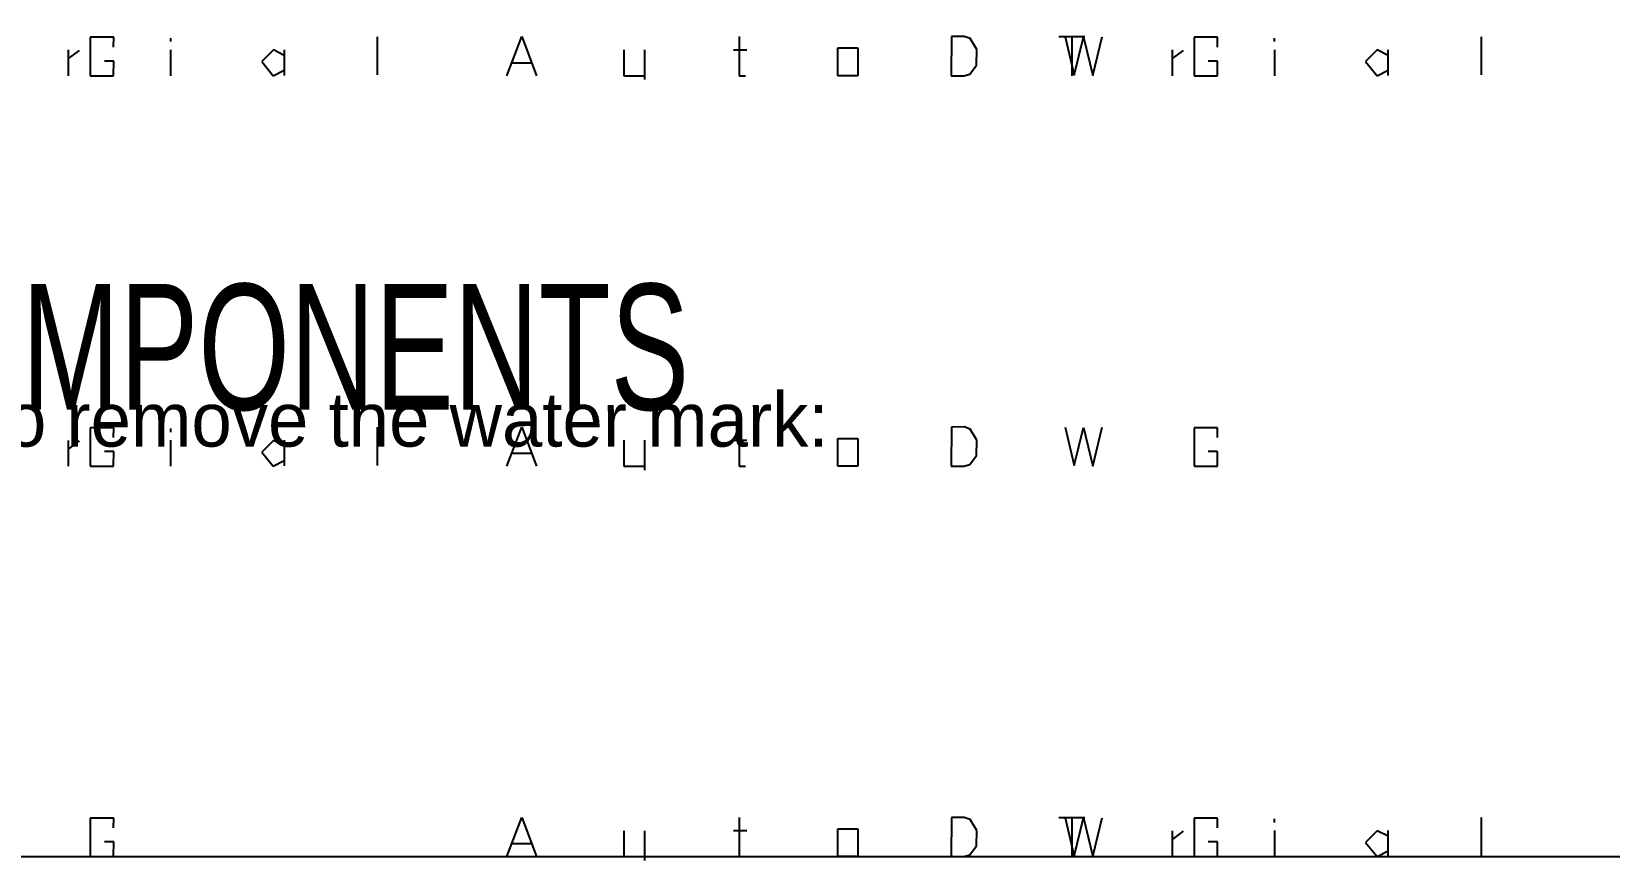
# Model space of a CAD drawing. Extents: x 0 to 595, y -1 to 841.
# Drawn here: x 305.9 to 475.9, y -0.6 to 88.7 of the extents above; entities that cross this region are included whole.
import ezdxf

# ---------------------------------------------------------------- set-up
doc = ezdxf.new("R2010")
doc.units = 0
doc.header["$MEASUREMENT"] = 0
doc.header["$XCLIPFRAME"] = 2
for name, color, linetype in [('at_Entity', 7, 'Continuous'), ('at_Rect', 7, 'Continuous'), ('at_Solid', 7, 'Continuous'), ('at_Text', 7, 'Continuous')]:
    doc.layers.add(name, color=color, linetype=linetype)
picture_1 = doc.add_image_def('image1.jpg', size_in_pixel=(1446, 2048))

msp = doc.modelspace()

# ---------------------------------------------------------------- linework, layer by layer
at = {"color": 28}
for p, q in [((314.76, 88.11), (312.22, 88.11)), ((312.22, 88.11), (312.22, 83.96)), ((314.73, 87.04), (314.76, 88.11)), ((314.76, 85.54), (313.75, 85.54)), ((314.73, 83.96), (314.76, 85.54)), ((312.22, 83.96), (314.73, 83.96)), ((357.09, -0.19), (358.69, 4.02)), ((358.69, 4.02), (360.3, -0.19)), ((382.12, 4.02), (382.12, -0.19)), ((404.98, 4.02), (404.96, -0.19)), ((406.36, 4.03), (404.98, 4.02)), ((406.98, 3.8), (406.36, 4.03)), ((407.72, 2.63), (406.98, 3.8)), ((417.22, 3.99), (418.21, -0.14)), ((418.21, -0.14), (419.21, 3.97)), ((419.21, 3.97), (420.21, -0.19)), ((420.21, -0.19), (421.21, 3.99)), ((433.65, 3.95), (431.11, 3.95)), ((431.11, 3.95), (431.11, -0.19)), ((433.62, 2.89), (433.65, 3.95)), ((369.71, 2.59), (369.71, -0.19)), ((371.92, 2.59), (371.92, -0.61)), ((381.51, 2.61), (382.93, 2.61)), ((392.74, 2.79), (394.91, 2.79)), ((392.74, -0.19), (392.74, 2.79)), ((394.91, 2.79), (394.91, -0.19)), ((407.69, 0.95), (407.72, 2.63)), ((357.68, 1.21), (359.69, 1.21)), ((406.97, -0.02), (407.69, 0.95)), ((433.65, 1.39), (432.64, 1.39)), ((433.62, -0.19), (433.65, 1.39)), ((369.71, -0.19), (371.92, -0.19)), ((382.12, -0.19), (382.79, -0.19)), ((394.91, -0.19), (392.74, -0.19)), ((404.96, -0.19), (406.33, -0.19)), ((406.33, -0.19), (406.97, -0.02)), ((431.11, -0.19), (433.62, -0.19))]:
    msp.add_line(p, q, dxfattribs=at)
at = {"layer": 'at_Entity', "color": 28}
for p, q in [((416.56, 88.17), (419.34, 88.17)), ((417.94, 88.17), (417.94, 83.96)), ((428.75, 86.74), (428.75, 83.96)), ((428.78, 85.81), (429.96, 86.69)), ((439.78, 86.75), (439.78, 83.96)), ((439.79, 87.64), (439.79, 88.01)), ((450.85, 86.74), (449.59, 85.48)), ((452.02, 86.15), (450.85, 86.74)), ((452, 86.75), (452, 83.99)), ((462.03, 88.15), (462.02, 84.05)), ((449.59, 85.48), (450.82, 83.96)), ((450.82, 83.96), (452.02, 84.56)), ((320.9, 45.56), (320.9, 45.94)), ((343.14, 46.08), (343.12, 41.97)), ((309.86, 44.66), (309.86, 41.89)), ((309.89, 43.73), (311.07, 44.61)), ((320.88, 44.68), (320.88, 41.89)), ((331.96, 44.66), (330.7, 43.4)), ((333.12, 44.07), (331.96, 44.66)), ((333.11, 44.68), (333.11, 41.91)), ((330.7, 43.4), (331.93, 41.89)), ((331.93, 41.89), (333.12, 42.49))]:
    msp.add_line(p, q, dxfattribs=at)
at = {"layer": 'at_Rect', "color": 28}
for p, q in [((309.86, 86.74), (309.86, 83.96)), ((309.89, 85.81), (311.07, 86.69)), ((320.88, 86.75), (320.88, 83.96)), ((320.9, 87.64), (320.9, 88.01)), ((331.96, 86.74), (330.7, 85.48)), ((333.12, 86.15), (331.96, 86.74)), ((333.11, 86.75), (333.11, 83.99)), ((343.14, 88.15), (343.12, 84.05)), ((330.7, 85.48), (331.93, 83.96)), ((331.93, 83.96), (333.12, 84.56)), ((416.56, 4.01), (419.34, 4.01)), ((417.94, 4.01), (417.94, -0.19)), ((439.79, 3.49), (439.79, 3.86)), ((462.03, 4), (462.02, -0.11)), ((428.75, 2.58), (428.75, -0.19)), ((428.78, 1.65), (429.96, 2.54)), ((439.78, 2.6), (439.78, -0.19)), ((450.85, 2.58), (449.59, 1.33)), ((452.02, 1.99), (450.85, 2.58)), ((452, 2.6), (452, -0.17)), ((449.59, 1.33), (450.82, -0.19)), ((450.82, -0.19), (452.02, 0.41))]:
    msp.add_line(p, q, dxfattribs=at)
at = {"layer": 'at_Solid', "color": 28}
for p, q in [((357.09, 41.89), (358.69, 46.09)), ((358.69, 46.09), (360.3, 41.89)), ((382.12, 46.09), (382.12, 41.89)), ((404.98, 46.09), (404.96, 41.89)), ((406.36, 46.11), (404.98, 46.09)), ((406.98, 45.88), (406.36, 46.11)), ((417.22, 46.07), (418.21, 41.94)), ((418.21, 41.94), (419.21, 46.05)), ((419.21, 46.05), (420.21, 41.89)), ((420.21, 41.89), (421.21, 46.07)), ((433.65, 46.03), (431.11, 46.03)), ((431.11, 46.03), (431.11, 41.89)), ((433.62, 44.97), (433.65, 46.03)), ((369.71, 44.67), (369.71, 41.89)), ((371.92, 44.67), (371.92, 41.46)), ((381.51, 44.69), (382.93, 44.69)), ((392.74, 44.87), (394.91, 44.87)), ((392.74, 41.89), (392.74, 44.87)), ((394.91, 44.87), (394.91, 41.89)), ((407.72, 44.7), (406.98, 45.88)), ((407.69, 43.03), (407.72, 44.7)), ((357.68, 43.29), (359.69, 43.29)), ((406.97, 42.05), (407.69, 43.03)), ((433.65, 43.46), (432.64, 43.46)), ((433.62, 41.89), (433.65, 43.46)), ((369.71, 41.89), (371.92, 41.89)), ((382.12, 41.89), (382.79, 41.89)), ((394.91, 41.89), (392.74, 41.89)), ((404.96, 41.89), (406.33, 41.89)), ((406.33, 41.89), (406.97, 42.05)), ((431.11, 41.89), (433.62, 41.89)), ((314.76, 3.95), (312.22, 3.95)), ((312.22, 3.95), (312.22, -0.19)), ((314.73, 2.89), (314.76, 3.95)), ((314.76, 1.39), (313.75, 1.39)), ((314.73, -0.19), (314.76, 1.39)), ((312.22, -0.19), (314.73, -0.19))]:
    msp.add_line(p, q, dxfattribs=at)
at = {"layer": 'at_Text', "color": 28}
for p, q in [((357.09, 83.96), (358.69, 88.17)), ((358.69, 88.17), (360.3, 83.96)), ((369.71, 86.74), (369.71, 83.96)), ((371.92, 86.74), (371.92, 83.54)), ((381.51, 86.76), (382.93, 86.76)), ((382.12, 88.17), (382.12, 83.96)), ((392.74, 86.95), (394.91, 86.95)), ((392.74, 83.96), (392.74, 86.95)), ((394.91, 86.95), (394.91, 83.96)), ((404.98, 88.17), (404.96, 83.96)), ((406.36, 88.18), (404.98, 88.17)), ((406.98, 87.96), (406.36, 88.18)), ((407.72, 86.78), (406.98, 87.96)), ((407.69, 85.11), (407.72, 86.78)), ((417.22, 88.15), (418.21, 84.02)), ((418.21, 84.02), (419.21, 88.12)), ((419.21, 88.12), (420.21, 83.97)), ((420.21, 83.97), (421.21, 88.15)), ((433.65, 88.11), (431.11, 88.11)), ((431.11, 88.11), (431.11, 83.96)), ((433.62, 87.04), (433.65, 88.11)), ((357.68, 85.36), (359.69, 85.36)), ((406.97, 84.13), (407.69, 85.11)), ((433.65, 85.54), (432.64, 85.54)), ((433.62, 83.96), (433.65, 85.54)), ((369.71, 83.96), (371.92, 83.96)), ((382.12, 83.96), (382.79, 83.96)), ((394.91, 83.96), (392.74, 83.96)), ((404.96, 83.96), (406.33, 83.96)), ((406.33, 83.96), (406.97, 84.13)), ((431.11, 83.96), (433.62, 83.96)), ((314.76, 46.03), (312.22, 46.03)), ((312.22, 46.03), (312.22, 41.89)), ((314.73, 44.97), (314.76, 46.03)), ((314.76, 43.46), (313.75, 43.46)), ((314.73, 41.89), (314.76, 43.46)), ((312.22, 41.89), (314.73, 41.89))]:
    msp.add_line(p, q, dxfattribs=at)

# ---------------------------------------------------------------- texts
at = {"color": 1}
msp.add_text('Evaluation copy created by AutoDWG PDF to DWG converter. Purchase here to remove the water mark:', height=5.8441, dxfattribs=at).set_placement((29.94, 43.99))
at = {"layer": 'at_Text', "color": 7, "width": 0.7}
msp.add_text('FIXED 3 LEG SHOULDER COMPONENTS', height=13.5552, rotation=0.0006, dxfattribs=at).set_placement((131.38, 47.96))

# ---------------------------------------------------------------- pictures from other files: only their frames are drawn
image = msp.add_image(picture_1, insert=(0, 0.01), size_in_units=(594.46, 841.54))
image.set_boundary_path([(0.026, 2047.983), (1446.026, 2047.983), (1446.026, -0.017), (0.026, -0.017), (0.026, 2047.983)])

doc.saveas('drawing.dxf')
